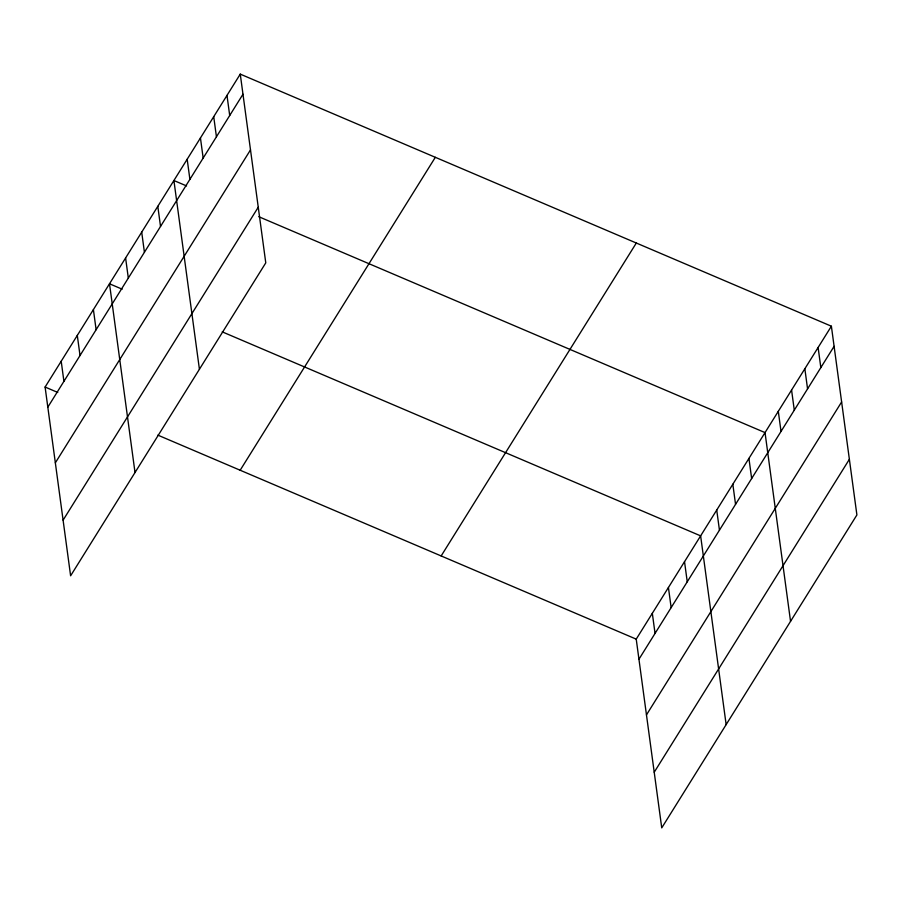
<?xml version="1.0" encoding="UTF-8"?>
<svg xmlns="http://www.w3.org/2000/svg" width="902" height="902" viewBox="0 0 902 902"><rect width="100%" height="100%" fill="white"/><g stroke="black" fill="none" stroke-linecap="round" stroke-linejoin="round"><path stroke-width="1.35" d="M240.259 74.122L265.774 262.865L70.615 575.792L45.1 387.048L240.259 74.122L831.385 326.208L856.9 514.952L661.741 827.878L636.226 639.135L831.385 326.208M47.817 407.163L242.976 94.236M55.349 462.816L250.497 149.89M63.095 520.15L258.254 207.223M240.169 470.235L435.328 157.309M441.157 555.948L636.316 243.021M638.943 659.249L834.102 346.323M646.463 714.891L841.622 401.965M654.221 772.225L849.38 459.298M186.567 185.925L173.906 180.524L199.421 369.256M258.773 216.705L765.031 432.599L790.547 621.343M122.165 289.181L109.503 283.78L135.018 472.524M222.242 331.857L700.628 535.867L726.144 724.61M45.1 387.048L57.762 392.449M157.839 435.125L636.226 639.135M818.114 347.484L820.831 367.599M804.843 368.76L807.561 388.875M791.573 390.047L794.29 410.162M778.302 411.323L781.019 431.438M748.931 458.419L751.648 478.534M732.83 484.239L735.547 504.353M716.729 510.047L719.446 530.162M684.528 561.687L687.245 581.801M668.427 587.495L671.144 607.61M652.326 613.315L655.044 633.429M226.988 95.398L229.706 115.512M213.718 116.685L216.435 136.8M200.447 137.961L203.164 158.075M187.176 159.237L189.894 179.351M157.805 206.332L160.522 226.447M141.704 232.152L144.421 252.267M125.603 257.972L128.321 278.087M93.402 309.6L96.119 329.715M77.301 335.42L80.019 355.535M61.201 361.228L63.918 381.343"/></g></svg>
